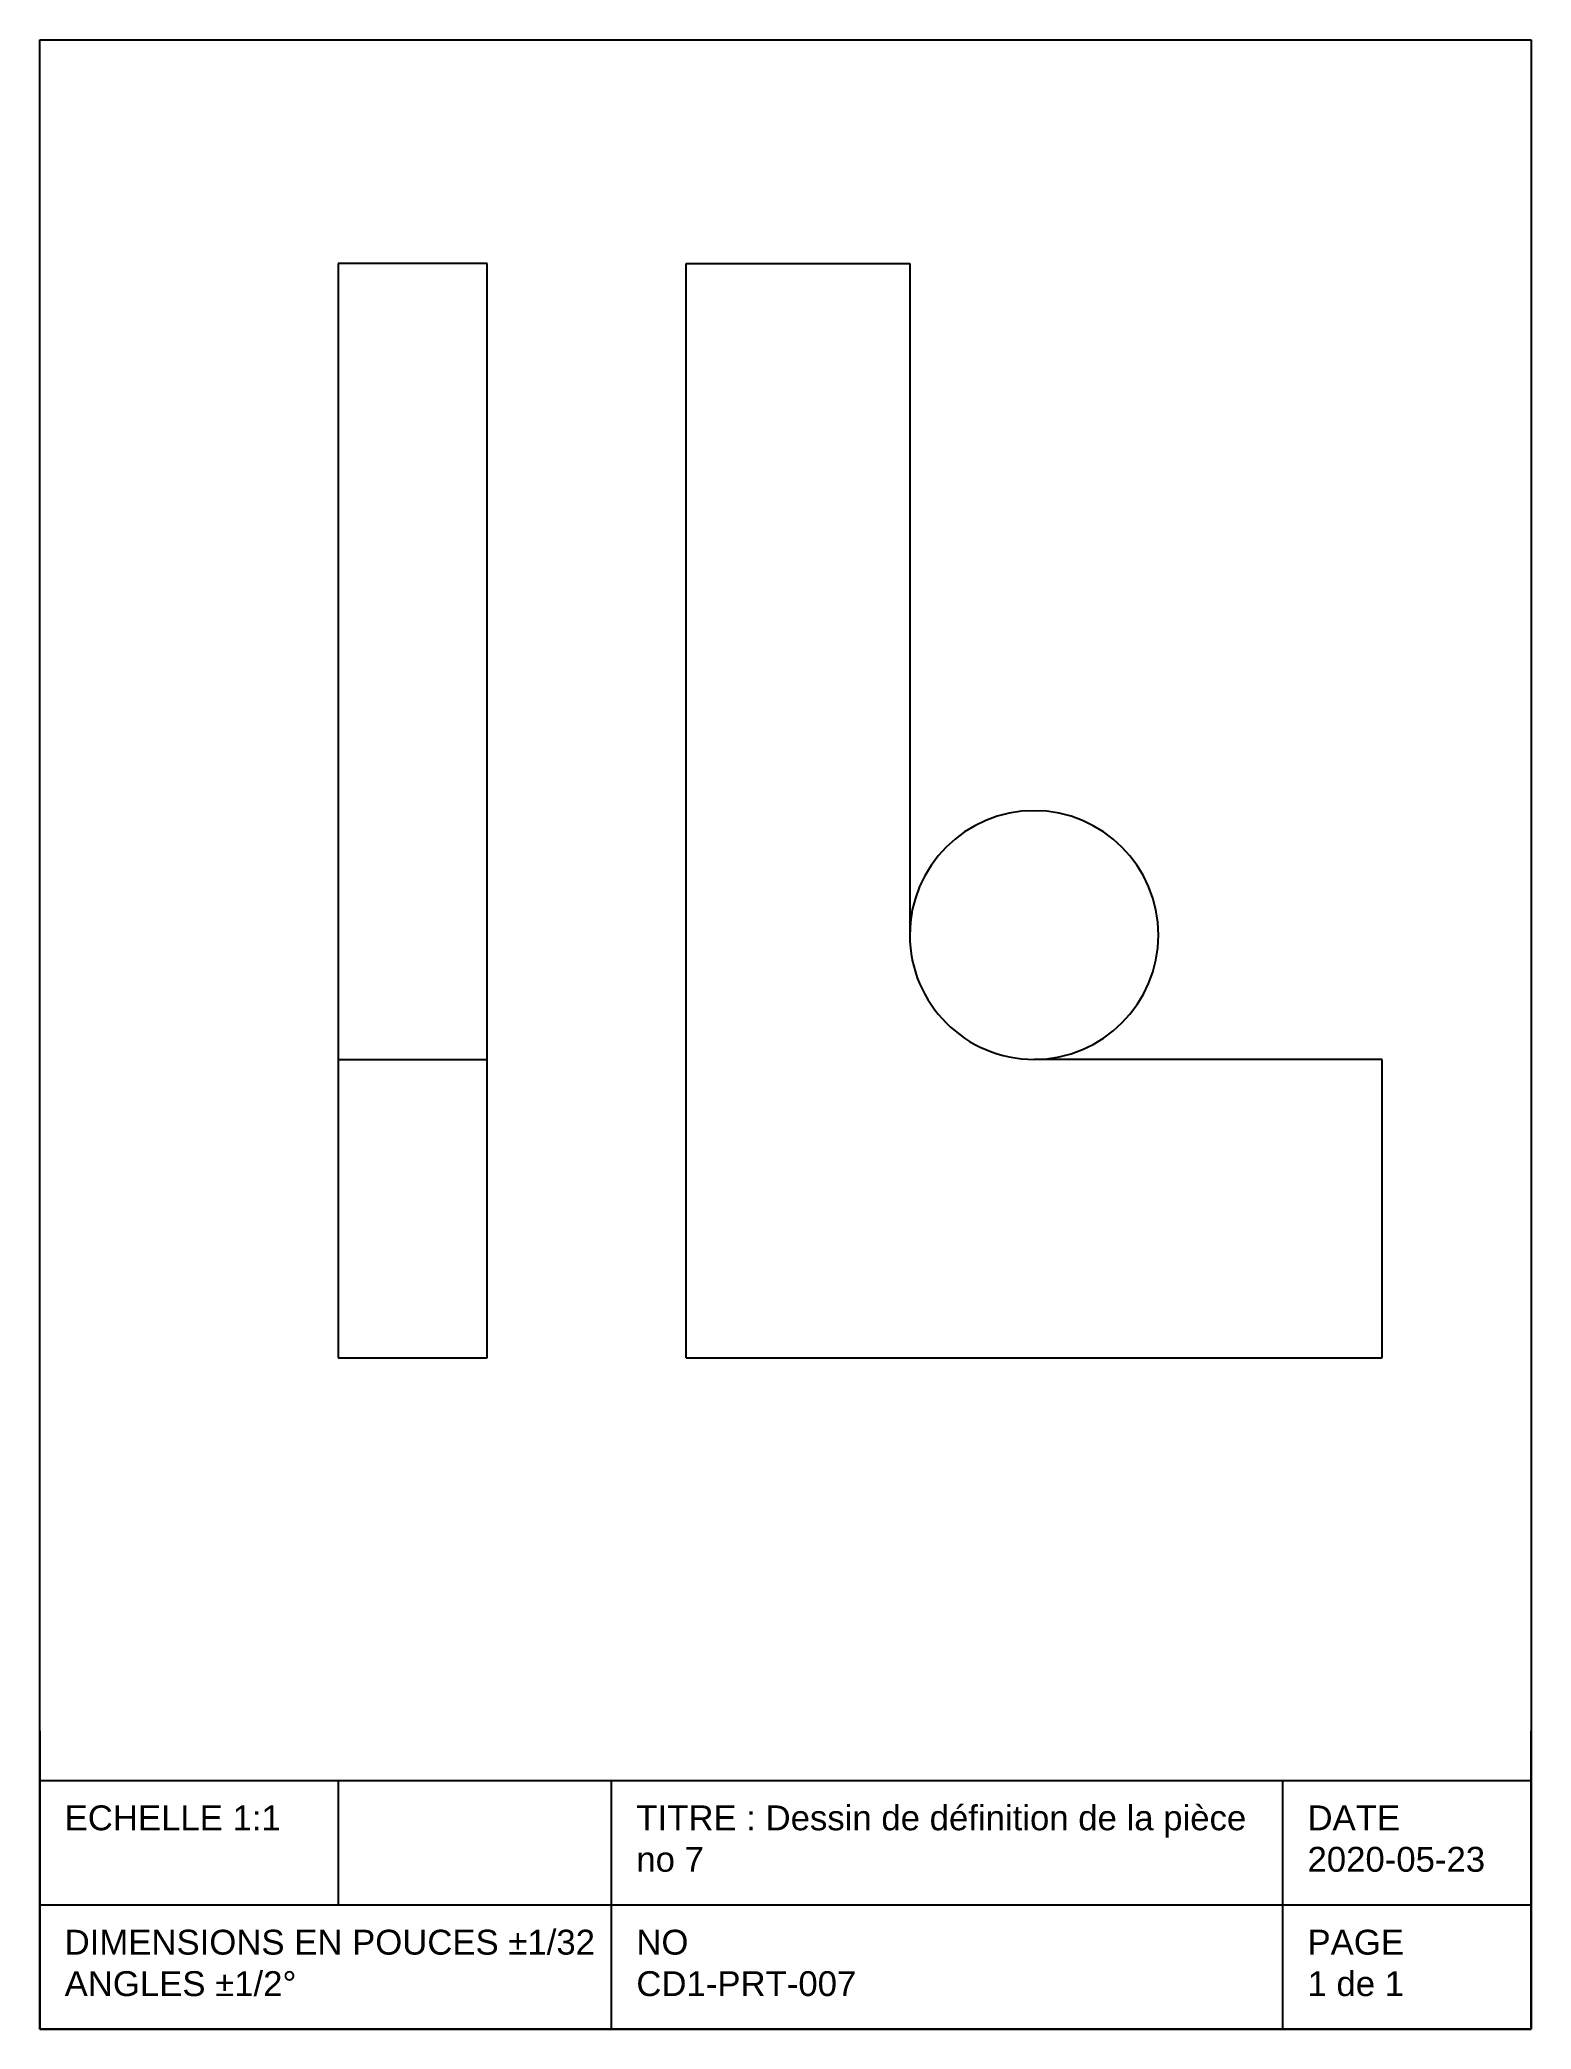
# Model space of a CAD drawing. Header units: inches. Extents: x -3.2 to 4.2, y -3.4 to 6.6.
import ezdxf

# ---------------------------------------------------------------- set-up
doc = ezdxf.new("R2010")
doc.units = ezdxf.units.IN
doc.header["$MEASUREMENT"] = 0
doc.linetypes.add('PHANTOM', pattern=[63.5, 31.75, -6.35, 6.35, -6.35, 6.35, -6.35])
doc.layers.get('0').update_dxf_attribs({"lineweight": 25})
doc.styles.add('textstyle11', font='')
doc.styles.add('textstyle12', font='')
doc.styles.add('textstyle13', font='')
doc.styles.add('textstyle14', font='')
doc.styles.add('textstyle15', font='')
doc.styles.add('textstyle16', font='')
doc.styles.get('textstyle11').set_extended_font_data('Arial')
doc.styles.get('textstyle12').set_extended_font_data('Arial')
doc.styles.get('textstyle13').set_extended_font_data('Arial')
doc.styles.get('textstyle14').set_extended_font_data('Arial')
doc.styles.get('textstyle15').set_extended_font_data('Arial')
doc.styles.get('textstyle16').set_extended_font_data('Arial')

# ---------------------------------------------------------------- blocks, each defined once
blk = doc.blocks.new('cartouche_ANSI_A')
for p, q in [((0, 10), (7.5, 10)), ((0, 0), (0, 10)), ((7.5, 10), (7.5, 0)), ((0, 1.5), (0, 0)), ((7.5, 0), (7.5, 1.5)), ((0, 1.25), (7.5, 1.25)), ((1.5, 1.25), (1.5, 0.625)), ((2.875, 0), (2.875, 1.25)), ((6.25, 1.25), (6.25, 0)), ((0, 0), (0, 0.75)), ((7.5, 0.75), (7.5, 0)), ((0, 0.625), (2.875, 0.625)), ((2.875, 0.625), (5.625, 0.625)), ((5.625, 0.625), (7.5, 0.625)), ((7.5, 0), (0, 0)), ((0, 0), (7.5, 0)), ((7.5, 0), (0, 0))]:
    blk.add_line(p, q)
at = {"char_height": 0.125, "attachment_point": 1}
for s, insert, style in [('ECHELLE 1:1', (0.125, 1.125), 'textstyle12'), ('TITRE : Dessin de définition de la pièce \\Pno 7', (3, 1.125), 'textstyle14'), ('DATE\\P2020-05-23', (6.375, 1.125), 'textstyle16'), ('DIMENSIONS EN POUCES %%p1/32\\PANGLES %%p1/2%%d', (0.125, 0.5), 'textstyle11'), ('NO\\PCD1-PRT-007', (3, 0.5), 'textstyle13'), ('PAGE\\P1 de 1', (6.375, 0.5), 'textstyle15')]:
    blk.add_mtext(s, dxfattribs=dict(at, insert=insert, style=style))

msp = doc.modelspace()

# ---------------------------------------------------------------- linework, layer by layer
for p, q in [((-1.75, 5.5), (-1.75, 0)), ((-1, 5.5), (-1.75, 5.5)), ((-1, 0), (-1, 5.5)), ((0, 0), (0, 5.5)), ((0, 5.5), (1.125, 5.5)), ((1.125, 5.5), (1.125, 2.125)), ((-1.75, 1.5), (-1, 1.5)), ((3.5, 1.5), (1.75, 1.5)), ((3.5, 0), (3.5, 1.5)), ((-1.75, 0), (-1, 0)), ((0, 0), (3.5, 0))]:
    msp.add_line(p, q)
at = {"linetype": 'PHANTOM'}
msp.add_arc((1.75, 2.125), 0.625, 270, 180, dxfattribs=at)
msp.add_arc((1.75, 2.125), 0.625, 180, 270)

# ---------------------------------------------------------------- block references
msp.add_blockref('cartouche_ANSI_A', (-3.25, -3.375))

doc.saveas('drawing.dxf')
